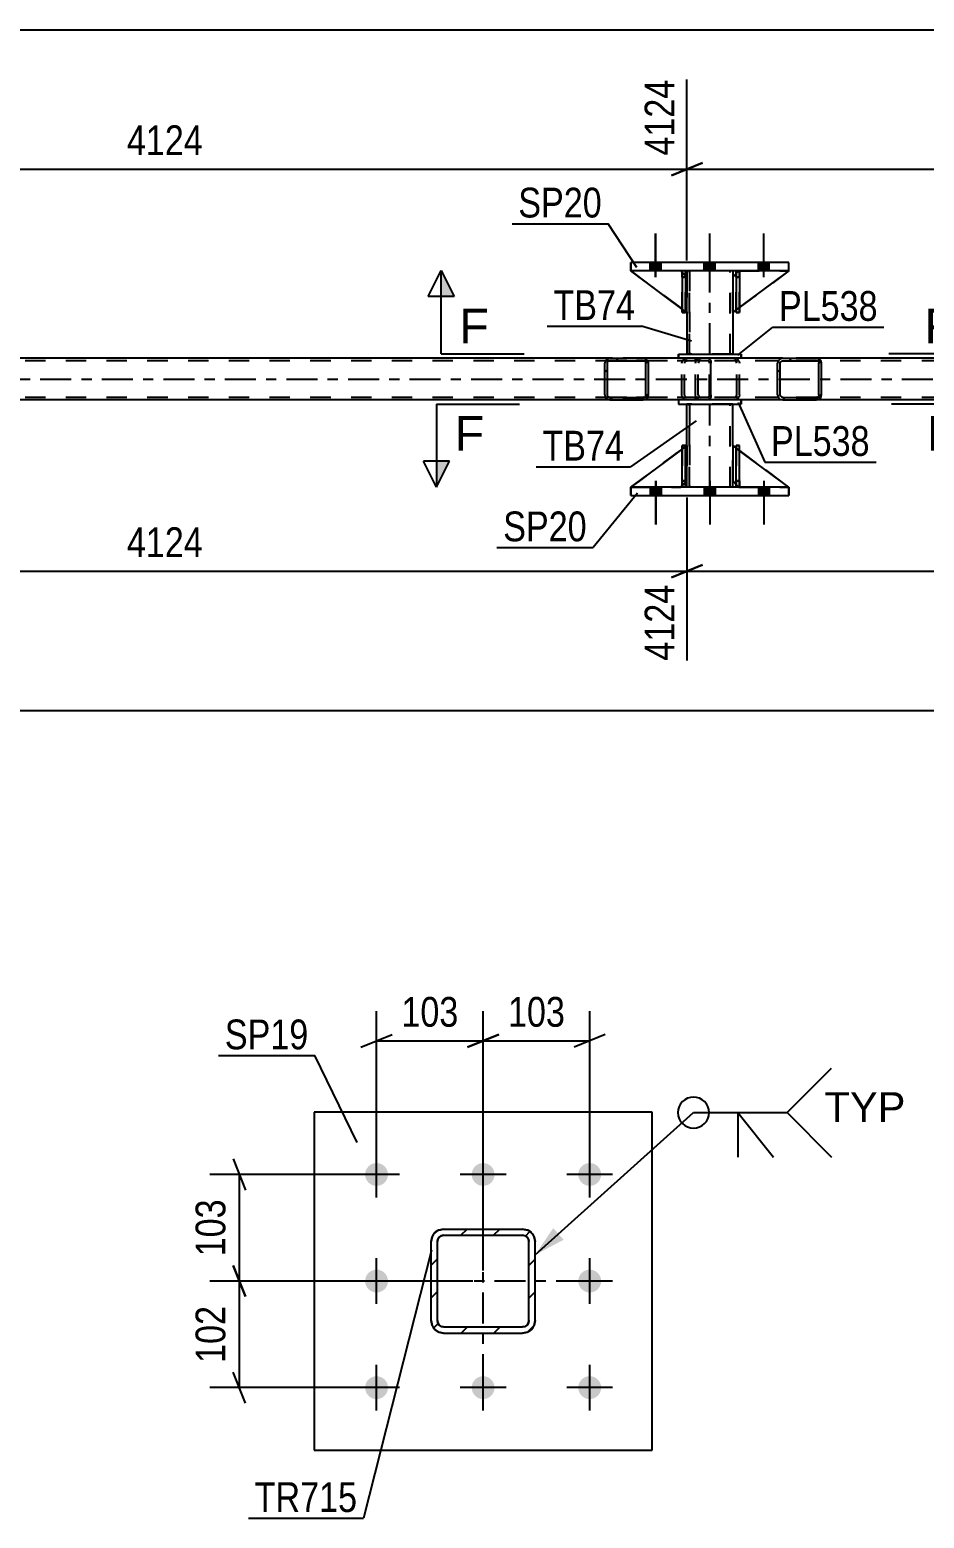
# Model space of a CAD drawing. Header units: millimetres. Extents: x 0 to 841, y 0 to 594.
# Drawn here: x 98 to 184, y 121.4 to 264.6 of the extents above; entities that cross this region are included whole.
import ezdxf

# ---------------------------------------------------------------- set-up
doc = ezdxf.new("R2010")
doc.units = ezdxf.units.MM
doc.linetypes.add('DXK_LINE_DOT2', pattern=[3.9198, 1.9599, -1.9599])
doc.linetypes.add('DXK_LINE_DOT3', pattern=[5.9187, 2.979, -0.9799, 0.9799, -0.9799])
doc.styles.add('Arial', font='ARIAL.TTF', dxfattribs={"height": 0.2})
doc.styles.add('Arial Narrow', font='ARIALN.TTF', dxfattribs={"height": 0.2})

# ---------------------------------------------------------------- blocks, each defined once
blk = doc.blocks.new('Part-122573297-5499 - 5317')
at = {"color": 7, "linetype": 'DXK_LINE_DOT2'}
for p, q in [((161.16, 237.36), (155.76, 241.36)), ((160.56, 241.36), (155.76, 241.36)), ((155.76, 241.36), (161.16, 237.36)), ((160.56, 241.36), (161.16, 240.76)), ((161.16, 240.76), (160.56, 241.36)), ((161.16, 240.76), (161.16, 237.36)), ((161.16, 240.76), (161.16, 240.76)), ((161.16, 237.36), (161.16, 240.76)), ((161.16, 237.36), (161.16, 237.36))]:
    blk.add_line(p, q, dxfattribs=at)
blk = doc.blocks.new('Bolt-122573297-5372 - 5317')
at = {"linetype": 'Continuous'}
for points in [[(158.67, 220.56), (157.63, 220.56), (157.63, 219.76), (158.67, 219.76)], [(158.68, 220.56), (157.64, 220.56), (157.64, 219.76), (158.68, 219.76)], [(158.68, 220.56), (157.64, 220.56), (157.64, 219.76), (158.68, 219.76)], [(163.87, 220.56), (162.83, 220.56), (162.83, 219.76), (163.87, 219.76)], [(163.88, 220.56), (162.84, 220.56), (162.84, 219.76), (163.88, 219.76)], [(169.07, 220.56), (168.03, 220.56), (168.03, 219.76), (169.07, 219.76)], [(169.08, 220.56), (168.04, 220.56), (168.04, 219.76), (169.08, 219.76)], [(169.08, 220.56), (168.04, 220.56), (168.04, 219.76), (169.08, 219.76)]]:
    blk.add_hatch(color=1, dxfattribs=at).paths.add_polyline_path(points)
at = {"color": 1, "linetype": 'Continuous'}
for p, q in [((157.63, 220.56), (157.63, 219.76)), ((157.64, 220.56), (157.64, 219.76)), ((157.64, 220.56), (157.64, 219.76)), ((158.15, 221.16), (158.15, 216.96)), ((158.16, 221.16), (158.16, 216.96)), ((158.16, 221.16), (158.16, 216.96)), ((158.67, 220.56), (158.67, 219.76)), ((158.68, 220.56), (158.68, 219.76)), ((158.68, 220.56), (158.68, 219.76)), ((162.83, 220.56), (162.83, 219.76)), ((162.84, 220.56), (162.84, 219.76)), ((163.35, 221.16), (163.35, 216.96)), ((163.36, 221.16), (163.36, 216.96)), ((163.87, 220.56), (163.87, 219.76)), ((163.88, 220.56), (163.88, 219.76)), ((168.03, 220.56), (168.03, 219.76)), ((168.04, 220.56), (168.04, 219.76)), ((168.04, 220.56), (168.04, 219.76)), ((168.55, 221.16), (168.55, 216.96)), ((168.56, 221.16), (168.56, 216.96)), ((168.56, 221.16), (168.56, 216.96)), ((169.07, 220.56), (169.07, 219.76)), ((169.08, 220.56), (169.08, 219.76)), ((169.08, 220.56), (169.08, 219.76))]:
    blk.add_line(p, q, dxfattribs=at)
blk = doc.blocks.new('Bolt-122573297-5373 - 5317')
at = {"linetype": 'Continuous'}
for points in [[(157.63, 241.36), (158.67, 241.36), (158.67, 242.16), (157.63, 242.16)], [(157.64, 241.36), (158.68, 241.36), (158.68, 242.16), (157.64, 242.16)], [(157.64, 241.36), (158.68, 241.36), (158.68, 242.16), (157.64, 242.16)], [(162.83, 241.36), (163.87, 241.36), (163.87, 242.16), (162.83, 242.16)], [(162.84, 241.36), (163.88, 241.36), (163.88, 242.16), (162.84, 242.16)], [(168.03, 241.36), (169.07, 241.36), (169.07, 242.16), (168.03, 242.16)], [(168.04, 241.36), (169.08, 241.36), (169.08, 242.16), (168.04, 242.16)], [(168.04, 241.36), (169.08, 241.36), (169.08, 242.16), (168.04, 242.16)]]:
    blk.add_hatch(color=1, dxfattribs=at).paths.add_polyline_path(points)
at = {"color": 1, "linetype": 'Continuous'}
for p, q in [((158.15, 240.76), (158.15, 244.96)), ((158.16, 240.76), (158.16, 244.96)), ((158.16, 240.76), (158.16, 244.96)), ((163.35, 240.76), (163.35, 244.96)), ((163.36, 240.76), (163.36, 244.96)), ((168.55, 240.76), (168.55, 244.96)), ((168.56, 240.76), (168.56, 244.96)), ((168.56, 240.76), (168.56, 244.96)), ((157.63, 241.36), (157.63, 242.16)), ((157.64, 241.36), (157.64, 242.16)), ((157.64, 241.36), (157.64, 242.16)), ((158.67, 241.36), (158.67, 242.16)), ((158.68, 241.36), (158.68, 242.16)), ((158.68, 241.36), (158.68, 242.16)), ((162.83, 241.36), (162.83, 242.16)), ((162.84, 241.36), (162.84, 242.16)), ((163.87, 241.36), (163.87, 242.16)), ((163.88, 241.36), (163.88, 242.16)), ((168.03, 241.36), (168.03, 242.16)), ((168.04, 241.36), (168.04, 242.16)), ((168.04, 241.36), (168.04, 242.16)), ((169.07, 241.36), (169.07, 242.16)), ((169.08, 241.36), (169.08, 242.16)), ((169.08, 241.36), (169.08, 242.16))]:
    blk.add_line(p, q, dxfattribs=at)
blk = doc.blocks.new('Part-122573297-5498 - 5317')
at = {"color": 2, "linetype": 'Continuous'}
for p, q in [((161.03, 241.36), (160.71, 241.36)), ((160.71, 241.36), (160.71, 237.36)), ((161.03, 240.76), (161.03, 241.36)), ((161.03, 241.36), (161.03, 237.36)), ((161.03, 237.36), (160.71, 237.36))]:
    blk.add_line(p, q, dxfattribs=at)
at = {"color": 7, "linetype": 'DXK_LINE_DOT2'}
for p, q in [((160.71, 240.76), (160.71, 241.36)), ((161.03, 240.76), (160.71, 240.76)), ((160.71, 240.76), (160.71, 237.36)), ((161.03, 241.36), (161.03, 241.36)), ((161.03, 241.36), (161.03, 241.36)), ((161.03, 237.36), (161.03, 240.76))]:
    blk.add_line(p, q, dxfattribs=at)
blk = doc.blocks.new('Part-122573297-5500 - 5317')
at = {"color": 2, "linetype": 'Continuous'}
for p, q in [((160.71, 237.69), (155.76, 241.36)), ((160.71, 241.2), (160.56, 241.36)), ((161.16, 240.76), (161.03, 240.88)), ((161.16, 240.76), (161.16, 240.76)), ((161.16, 237.36), (161.16, 240.76)), ((161.16, 237.36), (161.03, 237.45)), ((161.16, 237.36), (161.16, 237.36))]:
    blk.add_line(p, q, dxfattribs=at)
at = {"color": 7, "linetype": 'DXK_LINE_DOT2'}
for p, q in [((161.16, 237.36), (155.76, 241.36)), ((160.56, 241.36), (155.76, 241.36)), ((160.56, 241.36), (161.16, 240.76)), ((161.03, 240.88), (160.71, 241.2)), ((161.16, 240.76), (161.16, 237.36)), ((161.03, 237.45), (160.71, 237.69))]:
    blk.add_line(p, q, dxfattribs=at)
blk = doc.blocks.new('Part-122573297-5501 - 5317')
at = {"color": 7, "linetype": 'DXK_LINE_DOT2'}
for p, q in [((166.16, 241.36), (165.56, 240.76)), ((165.56, 237.36), (170.96, 241.36)), ((165.56, 240.76), (166.16, 241.36)), ((170.96, 241.36), (165.56, 237.36)), ((165.56, 240.76), (165.56, 237.36)), ((165.56, 240.76), (165.56, 240.76)), ((165.56, 237.36), (165.56, 240.76)), ((166.16, 241.36), (170.96, 241.36)), ((165.56, 237.36), (165.56, 237.36))]:
    blk.add_line(p, q, dxfattribs=at)
at = {"color": 2, "linetype": 'Continuous'}
blk.add_line((170.96, 241.36), (170.96, 241.36), dxfattribs=at)
blk = doc.blocks.new('Part-122573297-5441 - 5317')
at = {"color": 7, "linetype": 'DXK_LINE_DOT2'}
for p, q in [((722.71, 232.72), (69.38, 232.72)), ((173.61, 232.96), (153.76, 232.96)), ((722.71, 229.2), (69.38, 229.2)), ((173.61, 228.96), (153.76, 228.96))]:
    blk.add_line(p, q, dxfattribs=at)
at = {"color": 2, "linetype": 'Continuous'}
for p, q in [((153.76, 232.96), (89, 232.96)), ((238.37, 232.96), (173.61, 232.96)), ((153.76, 228.96), (89, 228.96)), ((238.37, 228.96), (173.61, 228.96))]:
    blk.add_line(p, q, dxfattribs=at)
at = {"color": 7, "linetype": 'DXK_LINE_DOT3'}
blk.add_line((69.38, 230.96), (722.71, 230.96), dxfattribs=at)
blk = doc.blocks.new('Part-122573297-5506 - 5317')
at = {"linetype": 'Continuous'}
h = blk.add_hatch(dxfattribs=at)
h.set_pattern_fill('', scale=0.7, style=0, pattern_type=0)
h.set_pattern_definition([(45, (157.4196, 232.6611), (-1.57154, 1.57154), [])])
h.paths.add_polyline_path([(157.46, 232.48), (157.42, 232.66), (157.31, 232.82), (157.15, 232.92), (156.95, 232.96), (153.76, 232.96), (153.57, 232.92), (153.4, 232.82), (153.29, 232.66), (153.25, 232.48), (153.25, 229.44), (153.29, 229.25), (153.4, 229.1), (153.57, 228.99), (153.76, 228.96), (156.95, 228.96), (157.15, 228.99), (157.31, 229.1), (157.42, 229.25), (157.46, 229.44)])
h.paths.add_polyline_path([(157.19, 229.35), (157.13, 229.27), (157.05, 229.22), (156.95, 229.2), (153.76, 229.2), (153.66, 229.22), (153.58, 229.27), (153.53, 229.35), (153.51, 229.44), (153.51, 232.48), (153.53, 232.57), (153.58, 232.65), (153.66, 232.7), (153.76, 232.72), (156.95, 232.72), (157.05, 232.7), (157.13, 232.65), (157.19, 232.57), (157.21, 232.48), (157.21, 229.44)])
at = {"color": 2, "linetype": 'Continuous'}
for p, q in [((153.29, 232.66), (153.25, 232.48)), ((153.25, 229.44), (153.25, 232.48)), ((153.51, 232.48), (153.53, 232.57)), ((153.51, 229.44), (153.51, 232.48)), ((153.53, 232.57), (153.58, 232.65)), ((153.76, 232.96), (153.57, 232.92)), ((153.58, 232.65), (153.66, 232.7)), ((153.66, 232.7), (153.76, 232.72)), ((153.76, 232.96), (156.95, 232.96)), ((153.76, 232.72), (156.95, 232.72)), ((163.21, 232.96), (156.95, 232.96)), ((157.15, 232.92), (156.95, 232.96)), ((156.95, 232.72), (157.05, 232.7)), ((157.05, 232.7), (157.13, 232.65)), ((157.13, 232.65), (157.19, 232.57)), ((157.19, 232.57), (157.21, 232.48)), ((157.21, 229.44), (157.21, 232.48)), ((157.46, 232.48), (157.42, 232.66)), ((157.46, 229.44), (157.46, 232.48)), ((163.21, 232.96), (163.31, 232.92)), ((163.31, 232.92), (163.4, 232.82)), ((163.4, 232.82), (163.45, 232.66)), ((163.45, 232.66), (163.47, 232.48)), ((163.47, 229.44), (163.47, 232.48)), ((153.25, 229.44), (153.29, 229.25)), ((153.53, 229.35), (153.51, 229.44)), ((153.58, 229.27), (153.53, 229.35)), ((153.66, 229.22), (153.58, 229.27)), ((153.76, 229.2), (153.66, 229.22)), ((153.76, 229.2), (156.95, 229.2)), ((157.05, 229.22), (156.95, 229.2)), ((157.13, 229.27), (157.05, 229.22)), ((157.19, 229.35), (157.13, 229.27)), ((157.21, 229.44), (157.19, 229.35)), ((157.42, 229.25), (157.46, 229.44)), ((163.4, 229.1), (163.31, 228.99)), ((163.45, 229.25), (163.4, 229.1)), ((163.47, 229.44), (163.45, 229.25)), ((153.57, 228.99), (153.76, 228.96)), ((153.76, 228.96), (156.95, 228.96)), ((156.95, 228.96), (157.15, 228.99)), ((163.21, 228.96), (156.95, 228.96)), ((163.31, 228.99), (163.21, 228.96))]:
    blk.add_line(p, q, dxfattribs=at)
at = {"color": 7, "linetype": 'DXK_LINE_DOT2'}
for p, q in [((156.95, 232.96), (153.76, 232.96)), ((163.21, 232.72), (153.76, 232.72)), ((160.67, 232.48), (160.7, 232.66)), ((160.67, 229.44), (160.67, 232.48)), ((160.94, 232.57), (160.92, 232.48)), ((160.92, 229.44), (160.92, 232.48)), ((160.99, 232.65), (160.94, 232.57)), ((160.98, 232.92), (161.17, 232.96)), ((160.99, 232.65), (161.01, 232.66)), ((161.01, 232.66), (161.07, 232.7)), ((161.07, 232.7), (161.17, 232.72)), ((161.99, 232.72), (161.99, 232.96)), ((163.26, 232.7), (163.21, 232.72)), ((163.31, 232.65), (163.26, 232.7)), ((163.33, 232.57), (163.31, 232.65)), ((163.34, 232.48), (163.33, 232.57)), ((163.34, 229.44), (163.34, 232.48)), ((163.21, 229.2), (153.76, 229.2)), ((160.7, 229.25), (160.67, 229.44)), ((160.92, 229.44), (160.94, 229.35)), ((160.94, 229.35), (160.99, 229.27)), ((160.99, 229.27), (161.01, 229.25)), ((161.01, 229.25), (161.07, 229.22)), ((161.07, 229.22), (161.17, 229.2)), ((161.99, 228.96), (161.99, 229.2)), ((163.21, 229.2), (163.26, 229.22)), ((163.26, 229.22), (163.31, 229.27)), ((163.31, 229.27), (163.33, 229.35)), ((163.33, 229.35), (163.34, 229.44)), ((156.95, 228.96), (153.76, 228.96)), ((161.17, 228.96), (160.98, 228.99))]:
    blk.add_line(p, q, dxfattribs=at)
at = {"color": 2, "linetype": 'Continuous'}
for centre, start, end in [((153.74, 232.46), 111.1034, 156.0535), ((156.97, 232.46), 23.9465, 68.8966), ((153.74, 229.45), 203.9465, 248.8966), ((156.97, 229.45), 291.1034, 336.0535)]:
    blk.add_arc(centre, 0.493, start, end, dxfattribs=at)
at = {"color": 7, "linetype": 'DXK_LINE_DOT2'}
for centre, start, end in [((161.15, 232.46), 111.1034, 156.0535), ((161.15, 229.45), 203.9465, 248.8966)]:
    blk.add_arc(centre, 0.493, start, end, dxfattribs=at)
blk = doc.blocks.new('Part-122573297-5496 - 5317')
at = {"color": 7, "linetype": 'DXK_LINE_DOT2'}
for p, q in [((160.71, 240.76), (160.71, 241.36)), ((160.71, 241.36), (160.71, 241.36)), ((160.71, 241.36), (160.71, 237.36)), ((161.03, 241.36), (160.71, 241.36)), ((160.71, 237.36), (160.71, 240.76)), ((160.71, 240.76), (161.03, 240.76)), ((161.03, 240.88), (161.03, 240.76)), ((161.03, 240.88), (161.03, 237.36)), ((161.03, 240.76), (161.03, 237.45)), ((160.71, 237.36), (161.03, 237.36))]:
    blk.add_line(p, q, dxfattribs=at)
at = {"color": 2, "linetype": 'Continuous'}
for p, q in [((161.03, 241.36), (161.03, 240.88)), ((161.03, 241.36), (161.03, 240.88)), ((161.03, 237.45), (161.03, 237.36))]:
    blk.add_line(p, q, dxfattribs=at)
blk = doc.blocks.new('Part-122573297-5497 - 5317')
at = {"color": 2, "linetype": 'Continuous'}
for p, q in [((166.23, 241.36), (165.91, 241.36)), ((165.91, 241.36), (165.91, 237.36)), ((166.23, 240.76), (166.23, 241.36)), ((166.23, 241.36), (166.23, 237.36)), ((166.23, 237.36), (165.91, 237.36))]:
    blk.add_line(p, q, dxfattribs=at)
at = {"color": 7, "linetype": 'DXK_LINE_DOT2'}
for p, q in [((165.91, 240.76), (165.91, 241.36)), ((166.23, 240.76), (165.91, 240.76)), ((165.91, 240.76), (165.91, 237.36)), ((166.23, 241.36), (166.23, 241.36)), ((166.23, 241.36), (166.23, 241.36)), ((166.23, 237.36), (166.23, 240.76))]:
    blk.add_line(p, q, dxfattribs=at)
blk = doc.blocks.new('Part-122573297-5504 - 5317')
at = {"linetype": 'Continuous'}
h = blk.add_hatch(dxfattribs=at)
h.set_pattern_fill('', scale=0.7, style=0, pattern_type=0)
h.set_pattern_definition([(45, (174.076, 232.6611), (-1.57154, 1.57154), [])])
h.paths.add_polyline_path([(174.11, 232.48), (174.08, 232.66), (173.97, 232.82), (173.8, 232.92), (173.61, 232.96), (170.39, 232.96), (170.2, 232.92), (170.03, 232.82), (169.92, 232.66), (169.88, 232.48), (169.88, 229.44), (169.92, 229.25), (170.03, 229.1), (170.2, 228.99), (170.39, 228.96), (173.61, 228.96), (173.8, 228.99), (173.97, 229.1), (174.08, 229.25), (174.11, 229.44)])
h.paths.add_polyline_path([(173.84, 229.35), (173.79, 229.27), (173.7, 229.22), (173.61, 229.2), (170.39, 229.2), (170.29, 229.22), (170.21, 229.27), (170.16, 229.35), (170.14, 229.44), (170.14, 232.48), (170.16, 232.57), (170.21, 232.65), (170.29, 232.7), (170.39, 232.72), (173.61, 232.72), (173.7, 232.7), (173.79, 232.65), (173.84, 232.57), (173.86, 232.48), (173.86, 229.44)])
at = {"color": 7, "linetype": 'DXK_LINE_DOT2'}
for p, q in [((161.99, 232.48), (162.03, 232.66)), ((161.99, 229.44), (161.99, 232.48)), ((162.26, 232.57), (162.24, 232.48)), ((162.24, 229.44), (162.24, 232.48)), ((162.32, 232.65), (162.26, 232.57)), ((162.3, 232.92), (162.49, 232.96)), ((162.4, 232.7), (162.32, 232.65)), ((162.49, 232.72), (162.4, 232.7)), ((163.21, 232.96), (162.49, 232.96)), ((173.61, 232.72), (162.49, 232.72)), ((165.71, 232.96), (165.9, 232.92)), ((165.81, 232.7), (165.71, 232.72)), ((165.89, 232.65), (165.81, 232.7)), ((165.94, 232.57), (165.89, 232.65)), ((165.96, 232.48), (165.94, 232.57)), ((165.96, 229.44), (165.96, 232.48)), ((166.18, 232.66), (166.22, 232.48)), ((166.22, 229.44), (166.22, 232.48)), ((173.61, 232.96), (170.39, 232.96)), ((162.03, 229.25), (161.99, 229.44)), ((162.24, 229.44), (162.26, 229.35)), ((162.26, 229.35), (162.32, 229.27)), ((162.32, 229.27), (162.4, 229.22)), ((162.4, 229.22), (162.49, 229.2)), ((173.61, 229.2), (162.49, 229.2)), ((165.71, 229.2), (165.81, 229.22)), ((165.81, 229.22), (165.89, 229.27)), ((165.89, 229.27), (165.94, 229.35)), ((165.94, 229.35), (165.96, 229.44)), ((166.22, 229.44), (166.18, 229.25)), ((162.49, 228.96), (162.3, 228.99)), ((163.21, 228.96), (162.49, 228.96)), ((165.9, 228.99), (165.71, 228.96)), ((170.39, 228.96), (173.61, 228.96))]:
    blk.add_line(p, q, dxfattribs=at)
at = {"color": 2, "linetype": 'Continuous'}
for p, q in [((170.39, 232.96), (163.21, 232.96)), ((169.92, 232.66), (169.88, 232.48)), ((169.88, 229.44), (169.88, 232.48)), ((170.14, 232.48), (170.16, 232.57)), ((170.14, 229.44), (170.14, 232.48)), ((170.16, 232.57), (170.21, 232.65)), ((170.39, 232.96), (170.2, 232.92)), ((170.21, 232.65), (170.29, 232.7)), ((170.29, 232.7), (170.39, 232.72)), ((170.39, 232.96), (173.61, 232.96)), ((170.39, 232.72), (173.61, 232.72)), ((173.8, 232.92), (173.61, 232.96)), ((173.61, 232.72), (173.7, 232.7)), ((173.7, 232.7), (173.79, 232.65)), ((173.79, 232.65), (173.84, 232.57)), ((173.84, 232.57), (173.86, 232.48)), ((173.86, 229.44), (173.86, 232.48)), ((174.11, 232.48), (174.08, 232.66)), ((174.11, 229.44), (174.11, 232.48)), ((169.88, 229.44), (169.92, 229.25)), ((170.16, 229.35), (170.14, 229.44)), ((170.21, 229.27), (170.16, 229.35)), ((170.29, 229.22), (170.21, 229.27)), ((170.39, 229.2), (170.29, 229.22)), ((170.39, 229.2), (173.61, 229.2)), ((173.7, 229.22), (173.61, 229.2)), ((173.79, 229.27), (173.7, 229.22)), ((173.84, 229.35), (173.79, 229.27)), ((173.86, 229.44), (173.84, 229.35)), ((174.08, 229.25), (174.11, 229.44)), ((170.39, 228.96), (163.21, 228.96)), ((170.2, 228.99), (170.39, 228.96)), ((170.39, 228.96), (173.61, 228.96)), ((173.61, 228.96), (173.8, 228.99))]:
    blk.add_line(p, q, dxfattribs=at)
at = {"color": 7, "linetype": 'DXK_LINE_DOT2'}
for centre, start, end in [((162.48, 232.46), 110.9283, 155.8648), ((165.73, 232.46), 24.1353, 69.0718), ((162.48, 229.46), 204.1353, 249.0718), ((165.73, 229.46), 290.9283, 335.8648)]:
    blk.add_arc(centre, 0.495, start, end, dxfattribs=at)
at = {"color": 2, "linetype": 'Continuous'}
for centre, start, end in [((170.37, 232.46), 110.9283, 155.8648), ((173.62, 232.46), 24.1353, 69.0718), ((170.37, 229.46), 204.1353, 249.0718), ((173.62, 229.46), 290.9283, 335.8648)]:
    blk.add_arc(centre, 0.495, start, end, dxfattribs=at)
blk = doc.blocks.new('Part-122573297-5542 - 5317')
at = {"color": 7, "linetype": 'DXK_LINE_DOT2'}
for p, q in [((165.56, 240.76), (166.16, 241.36)), ((170.96, 241.36), (165.56, 237.36)), ((165.56, 237.36), (165.56, 240.76)), ((166.16, 241.36), (165.91, 241.11)), ((166.16, 241.36), (170.96, 241.36)), ((170.96, 241.36), (170.95, 241.36)), ((166.23, 237.86), (165.91, 237.62))]:
    blk.add_line(p, q, dxfattribs=at)
at = {"color": 2, "linetype": 'Continuous'}
for p, q in [((165.91, 241.11), (165.56, 240.76)), ((165.56, 240.76), (165.56, 237.36)), ((165.56, 240.76), (165.56, 240.76)), ((170.95, 241.36), (166.23, 237.86)), ((170.96, 241.36), (170.96, 241.36)), ((165.91, 237.62), (165.56, 237.36)), ((165.56, 237.36), (165.56, 237.36))]:
    blk.add_line(p, q, dxfattribs=at)
blk = doc.blocks.new('Part-122573297-5543 - 5317')
at = {"color": 7, "linetype": 'DXK_LINE_DOT2'}
for p, q in [((166.23, 224.56), (165.91, 224.56)), ((165.91, 221.16), (165.91, 224.56)), ((165.91, 220.56), (165.91, 224.56)), ((166.23, 220.56), (166.23, 224.56)), ((166.23, 221.16), (166.23, 224.06)), ((166.23, 221.16), (165.91, 221.16)), ((165.91, 220.56), (165.91, 221.16)), ((166.23, 220.56), (165.91, 220.56)), ((166.23, 221.16), (166.23, 220.56)), ((166.23, 220.56), (166.23, 220.56))]:
    blk.add_line(p, q, dxfattribs=at)
at = {"color": 2, "linetype": 'Continuous'}
blk.add_line((166.23, 224.06), (166.23, 224.56), dxfattribs=at)
blk = doc.blocks.new('Part-122573297-5544 - 5317')
at = {"color": 7, "linetype": 'DXK_LINE_DOT2'}
for p, q in [((161.03, 224.56), (160.71, 224.56)), ((160.71, 221.16), (160.71, 224.56)), ((160.71, 220.56), (160.71, 224.56)), ((161.03, 221.03), (161.03, 224.56)), ((161.03, 221.16), (161.03, 224.46)), ((161.03, 221.16), (160.71, 221.16)), ((160.71, 220.56), (160.71, 221.16)), ((161.03, 220.56), (160.71, 220.56)), ((161.03, 221.03), (161.03, 221.16)), ((161.03, 220.56), (161.03, 220.56))]:
    blk.add_line(p, q, dxfattribs=at)
at = {"color": 2, "linetype": 'Continuous'}
for p, q in [((161.03, 224.46), (161.03, 224.56)), ((161.03, 220.56), (161.03, 221.03)), ((161.03, 220.56), (161.03, 221.03))]:
    blk.add_line(p, q, dxfattribs=at)
blk = doc.blocks.new('Part-122573297-5545 - 5317')
at = {"color": 2, "linetype": 'Continuous'}
for p, q in [((165.91, 220.56), (165.91, 224.56)), ((165.91, 224.56), (166.23, 224.56)), ((166.23, 220.56), (166.23, 224.56)), ((166.23, 220.56), (165.91, 220.56)), ((166.23, 220.56), (166.23, 221.15))]:
    blk.add_line(p, q, dxfattribs=at)
at = {"color": 7, "linetype": 'DXK_LINE_DOT2'}
for p, q in [((165.91, 224.56), (165.91, 221.16)), ((166.23, 221.15), (166.23, 224.56)), ((165.91, 221.16), (165.91, 220.56)), ((165.91, 221.16), (166.23, 221.16)), ((165.91, 220.56), (165.91, 220.56)), ((166.23, 220.56), (166.23, 220.56)), ((166.23, 220.56), (166.23, 220.56))]:
    blk.add_line(p, q, dxfattribs=at)
blk = doc.blocks.new('Part-122573297-5546 - 5317')
at = {"color": 2, "linetype": 'Continuous'}
for p, q in [((160.71, 220.56), (160.71, 224.56)), ((160.71, 224.56), (161.03, 224.56)), ((161.03, 220.56), (161.03, 224.56)), ((161.03, 220.56), (160.71, 220.56)), ((161.03, 220.56), (161.03, 221.15))]:
    blk.add_line(p, q, dxfattribs=at)
at = {"color": 7, "linetype": 'DXK_LINE_DOT2'}
for p, q in [((160.71, 224.56), (160.71, 221.16)), ((161.03, 221.15), (161.03, 224.56)), ((160.71, 221.16), (160.71, 220.56)), ((160.71, 221.16), (161.03, 221.16)), ((160.71, 220.56), (160.71, 220.56)), ((161.03, 220.56), (161.03, 220.56)), ((161.03, 220.56), (161.03, 220.56))]:
    blk.add_line(p, q, dxfattribs=at)
blk = doc.blocks.new('Part-122573297-5547 - 5317')
at = {"color": 7, "linetype": 'DXK_LINE_DOT2'}
for p, q in [((161.16, 224.56), (155.76, 220.56)), ((155.76, 220.56), (161.16, 224.56)), ((161.16, 221.16), (161.16, 224.56)), ((161.16, 224.56), (161.16, 224.56)), ((161.16, 224.56), (161.16, 221.16)), ((155.76, 220.56), (160.56, 220.56)), ((160.56, 220.56), (161.16, 221.16)), ((161.16, 221.16), (160.56, 220.56)), ((161.16, 221.16), (161.16, 221.16))]:
    blk.add_line(p, q, dxfattribs=at)
blk = doc.blocks.new('Part-122573297-5553 - 5317')
at = {"color": 7, "linetype": 'DXK_LINE_DOT2'}
for p, q in [((155.76, 220.56), (161.16, 224.56)), ((161.03, 224.46), (160.71, 224.23)), ((161.16, 224.56), (161.16, 221.16)), ((155.76, 220.56), (160.56, 220.56)), ((161.16, 221.16), (160.56, 220.56)), ((161.03, 221.03), (160.71, 220.71))]:
    blk.add_line(p, q, dxfattribs=at)
at = {"color": 2, "linetype": 'Continuous'}
for p, q in [((160.71, 224.23), (155.76, 220.56)), ((161.16, 224.56), (161.03, 224.46)), ((161.16, 221.16), (161.16, 224.56)), ((161.16, 224.56), (161.16, 224.56)), ((160.71, 220.71), (160.56, 220.56)), ((161.16, 221.16), (161.03, 221.03)), ((161.16, 221.16), (161.16, 221.16))]:
    blk.add_line(p, q, dxfattribs=at)
blk = doc.blocks.new('Part-122573297-5554 - 5317')
at = {"color": 7, "linetype": 'DXK_LINE_DOT2'}
for p, q in [((165.56, 221.16), (165.56, 224.56)), ((165.56, 224.56), (170.96, 220.56)), ((165.56, 224.56), (165.56, 224.56)), ((165.56, 224.56), (165.56, 221.16)), ((170.96, 220.56), (165.56, 224.56)), ((166.16, 220.56), (165.56, 221.16)), ((165.56, 221.16), (165.56, 221.16)), ((165.56, 221.16), (166.16, 220.56)), ((166.16, 220.56), (170.96, 220.56))]:
    blk.add_line(p, q, dxfattribs=at)
at = {"color": 2, "linetype": 'Continuous'}
blk.add_line((170.96, 220.56), (170.96, 220.56), dxfattribs=at)
blk = doc.blocks.new('Part-122573297-5555 - 5317')
at = {"color": 2, "linetype": 'Continuous'}
for p, q in [((165.56, 224.56), (165.56, 224.56)), ((165.56, 224.56), (165.56, 221.16)), ((165.91, 224.3), (165.56, 224.56)), ((170.95, 220.56), (166.23, 224.06)), ((165.56, 221.16), (165.56, 221.16)), ((165.91, 220.8), (165.56, 221.16)), ((170.96, 220.56), (170.96, 220.56))]:
    blk.add_line(p, q, dxfattribs=at)
at = {"color": 7, "linetype": 'DXK_LINE_DOT2'}
for p, q in [((165.56, 221.16), (165.56, 224.56)), ((165.56, 224.56), (170.96, 220.56)), ((166.23, 224.06), (165.91, 224.3)), ((166.16, 220.56), (165.56, 221.16)), ((166.16, 220.56), (165.91, 220.8)), ((166.16, 220.56), (170.96, 220.56)), ((170.96, 220.56), (170.95, 220.56))]:
    blk.add_line(p, q, dxfattribs=at)
blk = doc.blocks.new('Part-122573297-5560 - 5317')
at = {"color": 2, "linetype": 'Continuous'}
for p, q in [((155.75, 220.56), (155.75, 219.76)), ((170.96, 220.56), (155.75, 220.56)), ((170.95, 219.76), (170.95, 220.56)), ((170.96, 220.56), (170.96, 219.76)), ((155.75, 219.76), (170.96, 219.76))]:
    blk.add_line(p, q, dxfattribs=at)
at = {"color": 7, "linetype": 'DXK_LINE_DOT2'}
for p, q in [((155.76, 219.76), (155.76, 220.56)), ((170.96, 220.56), (170.96, 220.56)), ((170.96, 220.56), (170.96, 220.56))]:
    blk.add_line(p, q, dxfattribs=at)
blk = doc.blocks.new('Part-122573297-5565 - 5317')
at = {"color": 2, "linetype": 'Continuous'}
for p, q in [((170.96, 242.16), (155.75, 242.16)), ((155.75, 242.16), (155.75, 241.36)), ((170.95, 241.36), (170.95, 242.16)), ((170.96, 241.36), (170.96, 242.16)), ((170.96, 241.36), (155.75, 241.36))]:
    blk.add_line(p, q, dxfattribs=at)
at = {"color": 7, "linetype": 'DXK_LINE_DOT2'}
for p, q in [((155.76, 241.36), (155.76, 242.16)), ((170.96, 241.36), (170.96, 241.36)), ((170.96, 241.36), (170.96, 241.36))]:
    blk.add_line(p, q, dxfattribs=at)
blk = doc.blocks.new('Part-122573297-5581 - 5317')
at = {"color": 2, "linetype": 'Continuous'}
for p, q in [((161.16, 224.56), (161.16, 228.56)), ((165.56, 224.56), (165.56, 228.56)), ((165.56, 224.56), (165.56, 228.56)), ((161.16, 220.56), (161.16, 221.16)), ((165.56, 220.56), (165.56, 221.16)), ((165.56, 220.56), (165.56, 221.16))]:
    blk.add_line(p, q, dxfattribs=at)
at = {"color": 7, "linetype": 'DXK_LINE_DOT2'}
for p, q in [((165.56, 228.56), (161.16, 228.56)), ((161.16, 220.56), (161.16, 228.56)), ((161.4, 220.56), (161.4, 228.56)), ((161.4, 228.56), (161.4, 220.56)), ((165.32, 220.56), (165.32, 228.56)), ((165.32, 220.56), (165.32, 228.56)), ((161.16, 221.16), (161.16, 224.56)), ((165.56, 221.16), (165.56, 224.56)), ((165.56, 221.16), (165.56, 224.56)), ((165.56, 220.56), (161.16, 220.56))]:
    blk.add_line(p, q, dxfattribs=at)
at = {"color": 7, "linetype": 'DXK_LINE_DOT3'}
blk.add_line((163.36, 220.56), (163.36, 228.56), dxfattribs=at)
blk = doc.blocks.new('Part-122573297-5586 - 5317')
at = {"color": 2, "linetype": 'Continuous'}
for p, q in [((160.36, 228.96), (160.36, 228.56)), ((160.36, 228.56), (166.36, 228.56)), ((166.36, 228.96), (166.36, 228.56)), ((166.36, 228.56), (166.36, 228.96))]:
    blk.add_line(p, q, dxfattribs=at)
at = {"color": 7, "linetype": 'DXK_LINE_DOT2'}
for p, q in [((166.36, 228.96), (160.36, 228.96)), ((160.36, 228.96), (160.36, 228.56)), ((166.36, 228.96), (166.36, 228.96)), ((166.36, 228.56), (166.36, 228.56)), ((166.36, 228.56), (166.36, 228.56))]:
    blk.add_line(p, q, dxfattribs=at)
blk = doc.blocks.new('Part-122573297-5591 - 5317')
at = {"color": 2, "linetype": 'Continuous'}
for p, q in [((160.36, 232.96), (160.36, 233.36)), ((160.36, 233.36), (166.36, 233.36)), ((166.36, 233.36), (166.36, 232.96)), ((166.36, 232.96), (166.36, 233.36))]:
    blk.add_line(p, q, dxfattribs=at)
at = {"color": 7, "linetype": 'DXK_LINE_DOT2'}
for p, q in [((160.36, 233.36), (160.36, 232.96)), ((166.36, 233.36), (166.36, 233.36)), ((166.36, 233.36), (166.36, 233.36)), ((166.36, 232.96), (160.36, 232.96)), ((166.36, 232.96), (166.36, 232.96))]:
    blk.add_line(p, q, dxfattribs=at)
blk = doc.blocks.new('Part-122573297-5596 - 5317')
at = {"color": 2, "linetype": 'Continuous'}
for p, q in [((161.16, 241.36), (161.16, 240.76)), ((165.56, 241.36), (165.56, 240.76)), ((165.56, 241.36), (165.56, 240.76)), ((161.16, 237.36), (161.16, 233.36)), ((165.56, 237.36), (165.56, 233.36)), ((165.56, 237.36), (165.56, 233.36))]:
    blk.add_line(p, q, dxfattribs=at)
at = {"color": 7, "linetype": 'DXK_LINE_DOT2'}
for p, q in [((165.56, 241.36), (161.16, 241.36)), ((161.16, 241.36), (161.16, 233.36)), ((161.16, 240.76), (161.16, 237.36)), ((161.4, 233.36), (161.4, 241.36)), ((161.4, 241.36), (161.4, 233.36)), ((165.32, 233.36), (165.32, 241.36)), ((165.32, 233.36), (165.32, 241.36)), ((165.56, 240.76), (165.56, 237.36)), ((165.56, 240.76), (165.56, 237.36)), ((165.56, 233.36), (161.16, 233.36))]:
    blk.add_line(p, q, dxfattribs=at)
at = {"color": 7, "linetype": 'DXK_LINE_DOT3'}
blk.add_line((163.36, 233.36), (163.36, 241.36), dxfattribs=at)
blk = doc.blocks.new('Part-122573297-5599 - 5317')
at = {"color": 7, "linetype": 'DXK_LINE_DOT2'}
for p, q in [((165.91, 240.76), (165.91, 241.36)), ((165.91, 241.36), (165.91, 241.36)), ((165.91, 241.36), (165.91, 237.36)), ((166.23, 241.36), (165.91, 241.36)), ((165.91, 237.36), (165.91, 240.76)), ((165.91, 240.76), (166.23, 240.76)), ((166.23, 240.76), (166.23, 241.36)), ((166.23, 237.36), (166.23, 241.36)), ((166.23, 240.76), (166.23, 237.86)), ((165.91, 237.36), (166.23, 237.36))]:
    blk.add_line(p, q, dxfattribs=at)
at = {"color": 2, "linetype": 'Continuous'}
blk.add_line((166.23, 237.86), (166.23, 237.36), dxfattribs=at)
blk = doc.blocks.new('Bolt-122573297-1624 - 1571')
at = {"linetype": 'Continuous'}
for points in [[(131.31, 153.36, -1), (131.31, 155.56, -1)], [(141.56, 153.36, -1), (141.56, 155.56, -1)], [(151.81, 153.36, -1), (151.81, 155.56, -1)], [(131.31, 143.11, -1), (131.31, 145.31, -1)], [(151.81, 143.11, -1), (151.81, 145.31, -1)], [(131.31, 132.86, -1), (131.31, 135.06, -1)], [(141.56, 132.86, -1), (141.56, 135.06, -1)], [(151.81, 132.86, -1), (151.81, 135.06, -1)]]:
    blk.add_hatch(color=1, dxfattribs=at).paths.add_polyline_path(points)
at = {"color": 1, "linetype": 'Continuous'}
for p, q in [((131.31, 152.26), (131.31, 156.66)), ((141.56, 152.26), (141.56, 156.66)), ((151.81, 152.26), (151.81, 156.66)), ((133.51, 154.46), (129.11, 154.46)), ((143.76, 154.46), (139.36, 154.46)), ((154.01, 154.46), (149.61, 154.46)), ((131.31, 142.01), (131.31, 146.41)), ((151.81, 142.01), (151.81, 146.41)), ((133.51, 144.21), (129.11, 144.21)), ((154.01, 144.21), (149.61, 144.21)), ((131.31, 131.76), (131.31, 136.16)), ((141.56, 131.76), (141.56, 136.16)), ((151.81, 131.76), (151.81, 136.16)), ((133.51, 133.96), (129.11, 133.96)), ((143.76, 133.96), (139.36, 133.96)), ((154.01, 133.96), (149.61, 133.96))]:
    blk.add_line(p, q, dxfattribs=at)
blk = doc.blocks.new('Part-122573297-1592 - 1571')
at = {"color": 2, "linetype": 'Continuous'}
for p, q in [((157.81, 160.46), (125.31, 160.46)), ((125.31, 160.46), (125.31, 127.96)), ((157.81, 127.96), (157.81, 160.46)), ((125.31, 127.96), (157.81, 127.96))]:
    blk.add_line(p, q, dxfattribs=at)
blk = doc.blocks.new('Part-122573297-1671 - 1571')
at = {"linetype": 'Continuous'}
h = blk.add_hatch(dxfattribs=at)
h.set_pattern_fill('', scale=0.7, style=0, pattern_type=0)
h.set_pattern_definition([(45, (145.8236, 139.2984), (-1.57154, 1.57154), [])])
h.paths.add_polyline_path([(145.36, 139.21), (145.82, 139.3), (146.21, 139.56), (146.47, 139.95), (146.56, 140.41), (146.56, 148.01), (146.47, 148.47), (146.21, 148.86), (145.82, 149.12), (145.36, 149.21), (137.76, 149.21), (137.31, 149.12), (136.92, 148.86), (136.66, 148.47), (136.56, 148.01), (136.56, 140.41), (136.66, 139.95), (136.92, 139.56), (137.31, 139.3), (137.76, 139.21)])
h.paths.add_polyline_path([(137.76, 139.81), (137.53, 139.85), (137.34, 139.98), (137.21, 140.18), (137.16, 140.41), (137.16, 148.01), (137.21, 148.24), (137.34, 148.43), (137.53, 148.56), (137.76, 148.61), (145.36, 148.61), (145.59, 148.56), (145.79, 148.43), (145.92, 148.24), (145.96, 148.01), (145.96, 140.41), (145.92, 140.18), (145.79, 139.98), (145.59, 139.85), (145.36, 139.81)])
at = {"color": 7, "linetype": 'DXK_LINE_DOT3'}
for p, q in [((141.56, 134.21), (141.56, 154.21)), ((151.56, 144.21), (131.56, 144.21))]:
    blk.add_line(p, q, dxfattribs=at)
at = {"color": 7, "linetype": 'DXK_LINE_DOT2'}
for p, q in [((137.31, 149.12), (137.76, 149.21)), ((137.76, 149.21), (145.36, 149.21)), ((145.36, 149.21), (145.82, 149.12)), ((136.56, 148.01), (136.66, 148.47)), ((136.56, 140.41), (136.56, 148.01)), ((137.21, 148.24), (137.16, 148.01)), ((137.16, 140.41), (137.16, 148.01)), ((137.34, 148.43), (137.21, 148.24)), ((137.53, 148.56), (137.34, 148.43)), ((137.76, 148.61), (137.53, 148.56)), ((137.76, 148.61), (145.36, 148.61)), ((145.59, 148.56), (145.36, 148.61)), ((145.79, 148.43), (145.59, 148.56)), ((145.92, 148.24), (145.79, 148.43)), ((145.96, 148.01), (145.92, 148.24)), ((145.96, 140.41), (145.96, 148.01)), ((146.47, 148.47), (146.56, 148.01)), ((146.56, 140.41), (146.56, 148.01)), ((136.66, 139.95), (136.56, 140.41)), ((137.16, 140.41), (137.21, 140.18)), ((145.92, 140.18), (145.96, 140.41)), ((146.56, 140.41), (146.47, 139.95)), ((137.21, 140.18), (137.34, 139.98)), ((137.76, 139.21), (137.31, 139.3)), ((137.34, 139.98), (137.53, 139.85)), ((137.53, 139.85), (137.76, 139.81)), ((137.76, 139.81), (145.36, 139.81)), ((137.76, 139.21), (145.36, 139.21)), ((145.36, 139.81), (145.59, 139.85)), ((145.82, 139.3), (145.36, 139.21)), ((145.59, 139.85), (145.79, 139.98)), ((145.79, 139.98), (145.92, 140.18))]:
    blk.add_line(p, q, dxfattribs=at)
at = {"color": 2, "linetype": 'Continuous'}
for p, q in [((137.76, 149.21), (137.31, 149.12)), ((137.76, 149.21), (145.36, 149.21)), ((145.82, 149.12), (145.36, 149.21)), ((136.66, 148.47), (136.56, 148.01)), ((136.56, 140.41), (136.56, 148.01)), ((137.16, 148.01), (137.21, 148.24)), ((137.16, 140.41), (137.16, 148.01)), ((137.21, 148.24), (137.34, 148.43)), ((137.34, 148.43), (137.53, 148.56)), ((137.53, 148.56), (137.76, 148.61)), ((137.76, 148.61), (145.36, 148.61)), ((145.36, 148.61), (145.59, 148.56)), ((145.59, 148.56), (145.79, 148.43)), ((145.79, 148.43), (145.92, 148.24)), ((145.92, 148.24), (145.96, 148.01)), ((145.96, 140.41), (145.96, 148.01)), ((146.56, 148.01), (146.47, 148.47)), ((146.56, 140.41), (146.56, 148.01)), ((136.56, 140.41), (136.66, 139.95)), ((137.21, 140.18), (137.16, 140.41)), ((145.96, 140.41), (145.92, 140.18)), ((146.47, 139.95), (146.56, 140.41)), ((137.34, 139.98), (137.21, 140.18)), ((137.31, 139.3), (137.76, 139.21)), ((137.53, 139.85), (137.34, 139.98)), ((137.76, 139.81), (137.53, 139.85)), ((137.76, 139.81), (145.36, 139.81)), ((137.76, 139.21), (145.36, 139.21)), ((145.59, 139.85), (145.36, 139.81)), ((145.36, 139.21), (145.82, 139.3)), ((145.79, 139.98), (145.59, 139.85)), ((145.92, 140.18), (145.79, 139.98))]:
    blk.add_line(p, q, dxfattribs=at)
at = {"color": 7, "linetype": 'DXK_LINE_DOT2'}
for centre, start, end in [((137.76, 148.01), 112.5, 157.5), ((145.36, 148.01), 22.5, 67.5), ((137.76, 140.41), 202.5, 247.5), ((145.36, 140.41), 292.5, 337.5)]:
    blk.add_arc(centre, 1.2, start, end, dxfattribs=at)
at = {"color": 2, "linetype": 'Continuous'}
for centre, start, end in [((137.76, 148.01), 112.5, 157.5), ((145.36, 148.01), 22.5, 67.5), ((137.76, 140.41), 202.5, 247.5), ((145.36, 140.41), 292.5, 337.5)]:
    blk.add_arc(centre, 1.2, start, end, dxfattribs=at)
blk = doc.blocks.new('StraightDimension-122573297-5717 - 5317')
at = {"color": 7, "linetype": 'Continuous'}
blk.add_line((60.12, 199.08), (731.97, 199.08), dxfattribs=at)
blk = doc.blocks.new('StraightDimension-122573297-5745 - 5317')
at = {"color": 7, "linetype": 'Continuous'}
for p, q in [((161.16, 219.56), (161.16, 203.88)), ((60.76, 212.49), (161.16, 212.49)), ((159.66, 211.89), (162.66, 213.09))]:
    blk.add_line(p, q, dxfattribs=at)
at = {"color": 0}
blk.add_wipeout([(115.21, 213.24), (115.21, 217.44), (106.7, 217.44), (106.7, 213.24)], dxfattribs=at)
at = {"color": 3, "style": 'Arial Narrow'}
blk.add_text('4124', height=2.863, dxfattribs=at).set_placement((107.3, 213.84))
at = {"color": 0, "linetype": 'Continuous'}
blk.add_wipeout([(160.56, 211.79), (156.36, 211.79), (156.36, 203.28), (160.56, 203.28)], dxfattribs=at)
at = {"color": 3, "linetype": 'Continuous', "style": 'Arial Narrow'}
blk.add_text('4124', height=2.863, rotation=90.0002, dxfattribs=at).set_placement((159.96, 203.88))
blk = doc.blocks.new('StraightDimension-122573297-5694 - 5317')
at = {"color": 7, "linetype": 'Continuous'}
for p, q in [((161.16, 242.36), (161.16, 259.76)), ((162.66, 251.75), (159.66, 250.55)), ((161.16, 251.15), (330.37, 251.15))]:
    blk.add_line(p, q, dxfattribs=at)
blk = doc.blocks.new('StraightDimension-122573297-5711 - 5317')
at = {"color": 7, "linetype": 'Continuous'}
for p, q in [((161.16, 242.36), (161.16, 259.76)), ((60.76, 251.15), (161.16, 251.15)), ((159.66, 250.55), (162.66, 251.75))]:
    blk.add_line(p, q, dxfattribs=at)
at = {"color": 0}
blk.add_wipeout([(115.21, 251.9), (115.21, 256.1), (106.7, 256.1), (106.7, 251.9)], dxfattribs=at)
at = {"color": 3, "style": 'Arial Narrow'}
blk.add_text('4124', height=2.863, dxfattribs=at).set_placement((107.3, 252.5))
at = {"color": 0, "linetype": 'Continuous'}
blk.add_wipeout([(160.56, 260.36), (156.36, 260.36), (156.36, 251.85), (160.56, 251.85)], dxfattribs=at)
at = {"color": 3, "linetype": 'Continuous', "style": 'Arial Narrow'}
blk.add_text('4124', height=2.863, rotation=90.0002, dxfattribs=at).set_placement((159.96, 252.45))
blk = doc.blocks.new('StraightDimension-122573297-5728 - 5317')
at = {"color": 7, "linetype": 'Continuous'}
for p, q in [((161.16, 219.56), (161.16, 203.88)), ((162.66, 213.09), (159.66, 211.89)), ((161.16, 212.49), (330.37, 212.49))]:
    blk.add_line(p, q, dxfattribs=at)
blk = doc.blocks.new('StraightDimension-122573297-5761 - 5317')
at = {"color": 7, "linetype": 'Continuous'}
blk.add_line((60.76, 264.55), (731.33, 264.55), dxfattribs=at)
blk = doc.blocks.new('StraightDimension-122573297-1757 - 1571')
at = {"color": 7, "linetype": 'Continuous'}
for p, q in [((117.52, 145.71), (118.72, 142.71)), ((140.56, 144.21), (115.27, 144.21)), ((118.12, 133.96), (118.12, 144.21)), ((118.72, 132.46), (117.52, 135.46)), ((130.31, 133.96), (115.27, 133.96))]:
    blk.add_line(p, q, dxfattribs=at)
at = {"color": 0}
blk.add_wipeout([(117.37, 142.42), (113.17, 142.42), (113.17, 135.74), (117.37, 135.74)], dxfattribs=at)
at = {"color": 3, "style": 'Arial Narrow'}
blk.add_text('102', height=2.863, rotation=90.0002, dxfattribs=at).set_placement((116.77, 136.34))
blk = doc.blocks.new('StraightDimension-122573297-1776 - 1571')
at = {"color": 7, "linetype": 'Continuous'}
for p, q in [((117.52, 155.96), (118.72, 152.96)), ((130.31, 154.46), (115.27, 154.46)), ((118.12, 144.21), (118.12, 154.46)), ((118.72, 142.71), (117.52, 145.71)), ((140.56, 144.21), (115.27, 144.21))]:
    blk.add_line(p, q, dxfattribs=at)
at = {"color": 0}
blk.add_wipeout([(117.37, 152.67), (113.17, 152.67), (113.17, 145.99), (117.37, 145.99)], dxfattribs=at)
at = {"color": 3, "style": 'Arial Narrow'}
blk.add_text('103', height=2.863, rotation=90.0002, dxfattribs=at).set_placement((116.77, 146.59))
blk = doc.blocks.new('StraightDimension-122573297-1795 - 1571')
at = {"color": 7, "linetype": 'Continuous'}
for p, q in [((131.31, 155.46), (131.31, 170.17)), ((141.56, 145.21), (141.56, 170.17)), ((129.81, 166.72), (132.81, 167.92)), ((143.06, 167.92), (140.06, 166.72)), ((131.31, 167.32), (141.56, 167.32))]:
    blk.add_line(p, q, dxfattribs=at)
at = {"color": 0}
blk.add_wipeout([(139.78, 168.07), (139.78, 172.27), (133.1, 172.27), (133.1, 168.07)], dxfattribs=at)
at = {"color": 3, "style": 'Arial Narrow'}
blk.add_text('103', height=2.863, dxfattribs=at).set_placement((133.7, 168.67))
blk = doc.blocks.new('StraightDimension-122573297-1812 - 1571')
at = {"color": 7, "linetype": 'Continuous'}
for p, q in [((141.56, 145.21), (141.56, 170.17)), ((151.81, 155.46), (151.81, 170.17)), ((140.06, 166.72), (143.06, 167.92)), ((153.31, 167.92), (150.31, 166.72)), ((141.56, 167.32), (151.81, 167.32))]:
    blk.add_line(p, q, dxfattribs=at)
at = {"color": 0}
blk.add_wipeout([(150.03, 168.07), (150.03, 172.27), (143.35, 172.27), (143.35, 168.07)], dxfattribs=at)
at = {"color": 3, "style": 'Arial Narrow'}
blk.add_text('103', height=2.863, dxfattribs=at).set_placement((143.95, 168.67))
blk = doc.blocks.new('Mark-122573297-5556 - 5317')
at = {"color": 0}
blk.add_wipeout([(151.53, 215.36), (151.53, 218.36), (143.49, 218.36), (143.49, 215.36)], dxfattribs=at)
blk.add_wipeout([(151.53, 215.36), (151.53, 218.36), (143.49, 218.36), (143.49, 215.36)], dxfattribs=at)
at = {"color": 30, "linetype": 'Continuous'}
for p in [(156.4, 220), (142.89, 214.76)]:
    blk.add_line(p, (152.13, 214.76), dxfattribs=at)
at = {"color": 3, "style": 'Arial Narrow'}
blk.add_text('SP20', height=2.863, dxfattribs=at).set_placement((143.49, 215.36))
blk = doc.blocks.new('Mark-122573297-5561 - 5317')
at = {"color": 0}
blk.add_wipeout([(152.98, 246.5), (152.98, 249.5), (144.94, 249.5), (144.94, 246.5)], dxfattribs=at)
blk.add_wipeout([(152.98, 246.5), (152.98, 249.5), (144.94, 249.5), (144.94, 246.5)], dxfattribs=at)
at = {"color": 30, "linetype": 'Continuous'}
for p in [(144.34, 245.9), (156.33, 241.69)]:
    blk.add_line(p, (153.58, 245.9), dxfattribs=at)
at = {"color": 3, "style": 'Arial Narrow'}
blk.add_text('SP20', height=2.863, dxfattribs=at).set_placement((144.94, 246.5))
blk = doc.blocks.new('Mark-122573297-5577 - 5317')
at = {"color": 0}
blk.add_wipeout([(155.12, 223.12), (155.12, 226.12), (147.26, 226.12), (147.26, 223.12)], dxfattribs=at)
blk.add_wipeout([(155.12, 223.12), (155.12, 226.12), (147.26, 226.12), (147.26, 223.12)], dxfattribs=at)
at = {"color": 30, "linetype": 'Continuous'}
for p in [(162.05, 226.95), (146.66, 222.52)]:
    blk.add_line(p, (155.72, 222.52), dxfattribs=at)
at = {"color": 3, "style": 'Arial Narrow'}
blk.add_text('TB74', height=2.863, dxfattribs=at).set_placement((147.26, 223.12))
blk = doc.blocks.new('Mark-122573297-5582 - 5317')
at = {"color": 0}
blk.add_wipeout([(178.75, 223.57), (178.75, 226.57), (169.24, 226.57), (169.24, 223.57)], dxfattribs=at)
blk.add_wipeout([(178.75, 223.57), (178.75, 226.57), (169.24, 226.57), (169.24, 223.57)], dxfattribs=at)
at = {"color": 30, "linetype": 'Continuous'}
for p, q in [((166.09, 228.72), (168.64, 222.97)), ((168.64, 222.97), (179.35, 222.97))]:
    blk.add_line(p, q, dxfattribs=at)
at = {"color": 3, "style": 'Arial Narrow'}
blk.add_text('PL538', height=2.863, dxfattribs=at).set_placement((169.24, 223.57))
blk = doc.blocks.new('Mark-122573297-5587 - 5317')
at = {"color": 0}
blk.add_wipeout([(179.51, 236.56), (179.51, 239.56), (170.01, 239.56), (170.01, 236.56)], dxfattribs=at)
blk.add_wipeout([(179.51, 236.56), (179.51, 239.56), (170.01, 239.56), (170.01, 236.56)], dxfattribs=at)
at = {"color": 30, "linetype": 'Continuous'}
for p, q in [((166.04, 233.27), (169.41, 235.96)), ((169.41, 235.96), (180.11, 235.96))]:
    blk.add_line(p, q, dxfattribs=at)
at = {"color": 3, "style": 'Arial Narrow'}
blk.add_text('PL538', height=2.863, dxfattribs=at).set_placement((170.01, 236.56))
blk = doc.blocks.new('Mark-122573297-5592 - 5317')
at = {"color": 0}
blk.add_wipeout([(156.18, 236.64), (156.18, 239.64), (148.32, 239.64), (148.32, 236.64)], dxfattribs=at)
blk.add_wipeout([(156.18, 236.64), (156.18, 239.64), (148.32, 239.64), (148.32, 236.64)], dxfattribs=at)
at = {"color": 30, "linetype": 'Continuous'}
for p in [(147.72, 236.04), (161.61, 234.6)]:
    blk.add_line(p, (156.78, 236.04), dxfattribs=at)
at = {"color": 3, "style": 'Arial Narrow'}
blk.add_text('TB74', height=2.863, dxfattribs=at).set_placement((148.32, 236.64))
blk = doc.blocks.new('SectionMark-122573297-5781 - 5317')
at = {"linetype": 'Continuous'}
for points in [[(137.07, 223.06), (138.32, 223.06), (137.07, 220.56)], [(187.59, 223.06), (188.84, 223.06), (188.84, 220.56)]]:
    blk.add_hatch(color=6, dxfattribs=at).paths.add_polyline_path(points)
at = {"color": 6, "linetype": 'Continuous'}
for p, q in [((137.07, 228.56), (145.07, 228.56)), ((137.07, 228.56), (137.07, 220.56)), ((188.84, 228.56), (180.84, 228.56)), ((188.84, 228.56), (188.84, 220.56)), ((137.07, 220.56), (135.82, 223.06)), ((138.32, 223.06), (135.82, 223.06)), ((137.07, 220.56), (138.32, 223.06)), ((187.59, 223.06), (190.09, 223.06)), ((188.84, 220.56), (187.59, 223.06)), ((190.09, 223.06), (188.84, 220.56))]:
    blk.add_line(p, q, dxfattribs=at)
at = {"color": 0, "linetype": 'Continuous'}
for points in [[(141.67, 224.06), (141.67, 227.56), (138.82, 227.56), (138.82, 224.06)], [(187.09, 224.06), (187.09, 227.56), (184.24, 227.56), (184.24, 224.06)]]:
    blk.add_wipeout(points, dxfattribs=at)
at = {"color": 3, "linetype": 'Continuous', "style": 'Arial'}
for p in [(138.82, 224.06), (184.24, 224.06)]:
    blk.add_text('F', height=3.34, dxfattribs=at).set_placement(p)
blk = doc.blocks.new('SectionMark-122573297-5783 - 5317')
at = {"linetype": 'Continuous'}
for points in [[(138.76, 238.89), (137.51, 238.89), (137.51, 241.39)], [(188.59, 238.89), (187.34, 238.89), (188.59, 241.39)]]:
    blk.add_hatch(color=6, dxfattribs=at).paths.add_polyline_path(points)
at = {"color": 6, "linetype": 'Continuous'}
for p, q in [((136.26, 238.89), (137.51, 241.39)), ((137.51, 233.39), (137.51, 241.39)), ((137.51, 241.39), (138.76, 238.89)), ((188.59, 241.39), (187.34, 238.89)), ((188.59, 233.39), (188.59, 241.39)), ((188.59, 241.39), (189.84, 238.89)), ((138.76, 238.89), (136.26, 238.89)), ((187.34, 238.89), (189.84, 238.89)), ((137.51, 233.39), (145.51, 233.39)), ((188.59, 233.39), (180.59, 233.39))]:
    blk.add_line(p, q, dxfattribs=at)
at = {"color": 0, "linetype": 'Continuous'}
for points in [[(142.11, 234.39), (142.11, 237.89), (139.26, 237.89), (139.26, 234.39)], [(186.84, 234.39), (186.84, 237.89), (183.99, 237.89), (183.99, 234.39)]]:
    blk.add_wipeout(points, dxfattribs=at)
at = {"color": 3, "linetype": 'Continuous', "style": 'Arial'}
for p in [(139.26, 234.39), (183.99, 234.39)]:
    blk.add_text('F', height=3.34, dxfattribs=at).set_placement(p)
blk = doc.blocks.new('Mark-122573297-1588 - 1571')
at = {"color": 0}
blk.add_wipeout([(124.76, 166.5), (124.76, 169.5), (116.72, 169.5), (116.72, 166.5)], dxfattribs=at)
blk.add_wipeout([(124.76, 166.5), (124.76, 169.5), (116.72, 169.5), (116.72, 166.5)], dxfattribs=at)
at = {"color": 30, "linetype": 'Continuous'}
for p in [(116.12, 165.9), (129.43, 157.55)]:
    blk.add_line(p, (125.36, 165.9), dxfattribs=at)
at = {"color": 3, "style": 'Arial Narrow'}
blk.add_text('SP19', height=2.863, dxfattribs=at).set_placement((116.72, 166.5))
blk = doc.blocks.new('Mark-122573297-1667 - 1571')
at = {"color": 0}
blk.add_wipeout([(129.46, 122), (129.46, 125), (119.59, 125), (119.59, 122)], dxfattribs=at)
blk.add_wipeout([(129.46, 122), (129.46, 125), (119.59, 125), (119.59, 122)], dxfattribs=at)
at = {"color": 30, "linetype": 'Continuous'}
for p in [(136.61, 147.18), (118.99, 121.4)]:
    blk.add_line(p, (130.06, 121.4), dxfattribs=at)
at = {"color": 3, "style": 'Arial Narrow'}
blk.add_text('TR715', height=2.863, dxfattribs=at).set_placement((119.59, 122))
blk = doc.blocks.new('WeldMark-122573297-1829 - 1571')
at = {"linetype": 'Continuous'}
blk.add_hatch(color=30, dxfattribs=at).paths.add_polyline_path([(149.3, 148.18), (146.56, 146.73), (148.3, 149.3)])
at = {"color": 30, "linetype": 'Continuous'}
for p, q in [((146.56, 146.73), (161.79, 160.41)), ((161.79, 160.41), (170.79, 160.41))]:
    blk.add_line(p, q, dxfattribs=at)
at = {"color": 3, "linetype": 'Continuous'}
for q in [(169.5, 156.12), (166.07, 156.12)]:
    blk.add_line((166.07, 160.41), q, dxfattribs=at)
for start, end in [(90, 270), (270, 90)]:
    blk.add_arc((161.79, 160.41), 1.5, start, end, dxfattribs=at)
at = {"color": 0, "linetype": 'Continuous'}
blk.add_wipeout([(182.16, 159.51), (182.16, 162.51), (174.39, 162.51), (174.39, 159.51)], dxfattribs=at)
blk.add_wipeout([(182.16, 159.51), (182.16, 162.51), (174.39, 162.51), (174.39, 159.51)], dxfattribs=at)
at = {"color": 3, "linetype": 'Continuous'}
for q in [(175.07, 164.69), (175.07, 156.12)]:
    blk.add_line((170.79, 160.41), q, dxfattribs=at)
at = {"color": 3, "linetype": 'Continuous', "style": 'Arial'}
blk.add_text('TYP', height=2.865, dxfattribs=at).set_placement((174.39, 159.51))

msp = doc.modelspace()

# ---------------------------------------------------------------- block references
for name in ['Bolt-122573297-5373 - 5317', 'Part-122573297-5565 - 5317', 'Part-122573297-5499 - 5317', 'Part-122573297-5500 - 5317', 'Part-122573297-5498 - 5317', 'Part-122573297-5496 - 5317', 'Part-122573297-5596 - 5317', 'Part-122573297-5501 - 5317', 'Part-122573297-5542 - 5317', 'Part-122573297-5497 - 5317', 'Part-122573297-5599 - 5317', 'Part-122573297-5591 - 5317', 'Part-122573297-5441 - 5317', 'Part-122573297-5506 - 5317', 'Part-122573297-5504 - 5317', 'Part-122573297-5586 - 5317', 'Part-122573297-5581 - 5317', 'Part-122573297-5547 - 5317', 'Part-122573297-5553 - 5317', 'Part-122573297-5544 - 5317', 'Part-122573297-5546 - 5317', 'Part-122573297-5554 - 5317', 'Part-122573297-5555 - 5317', 'Part-122573297-5543 - 5317', 'Part-122573297-5545 - 5317', 'Part-122573297-5560 - 5317', 'Bolt-122573297-5372 - 5317', 'Part-122573297-1592 - 1571', 'Bolt-122573297-1624 - 1571', 'Part-122573297-1671 - 1571']:
    msp.add_blockref(name, (0, 0))

# ---------------------------------------------------------------- next in the draw order: block references
for name in ['StraightDimension-122573297-5694 - 5317', 'StraightDimension-122573297-5717 - 5317', 'StraightDimension-122573297-1757 - 1571']:
    msp.add_blockref(name, (0, 0))

# ---------------------------------------------------------------- next in the draw order: block references
for name in ['StraightDimension-122573297-5711 - 5317', 'StraightDimension-122573297-5745 - 5317', 'Mark-122573297-5582 - 5317', 'StraightDimension-122573297-1776 - 1571']:
    msp.add_blockref(name, (0, 0))

# ---------------------------------------------------------------- next in the draw order: block references
for name in ['StraightDimension-122573297-5761 - 5317', 'Mark-122573297-5577 - 5317', 'Mark-122573297-5556 - 5317', 'StraightDimension-122573297-5728 - 5317', 'StraightDimension-122573297-1795 - 1571']:
    msp.add_blockref(name, (0, 0))

# ---------------------------------------------------------------- next in the draw order: block references
for name in ['Mark-122573297-5561 - 5317', 'Mark-122573297-5592 - 5317', 'Mark-122573297-5587 - 5317', 'SectionMark-122573297-5781 - 5317', 'StraightDimension-122573297-1812 - 1571', 'Mark-122573297-1588 - 1571', 'Mark-122573297-1667 - 1571']:
    msp.add_blockref(name, (0, 0))

# ---------------------------------------------------------------- next in the draw order: block references
for name in ['SectionMark-122573297-5783 - 5317', 'WeldMark-122573297-1829 - 1571']:
    msp.add_blockref(name, (0, 0))

doc.saveas('drawing.dxf')
